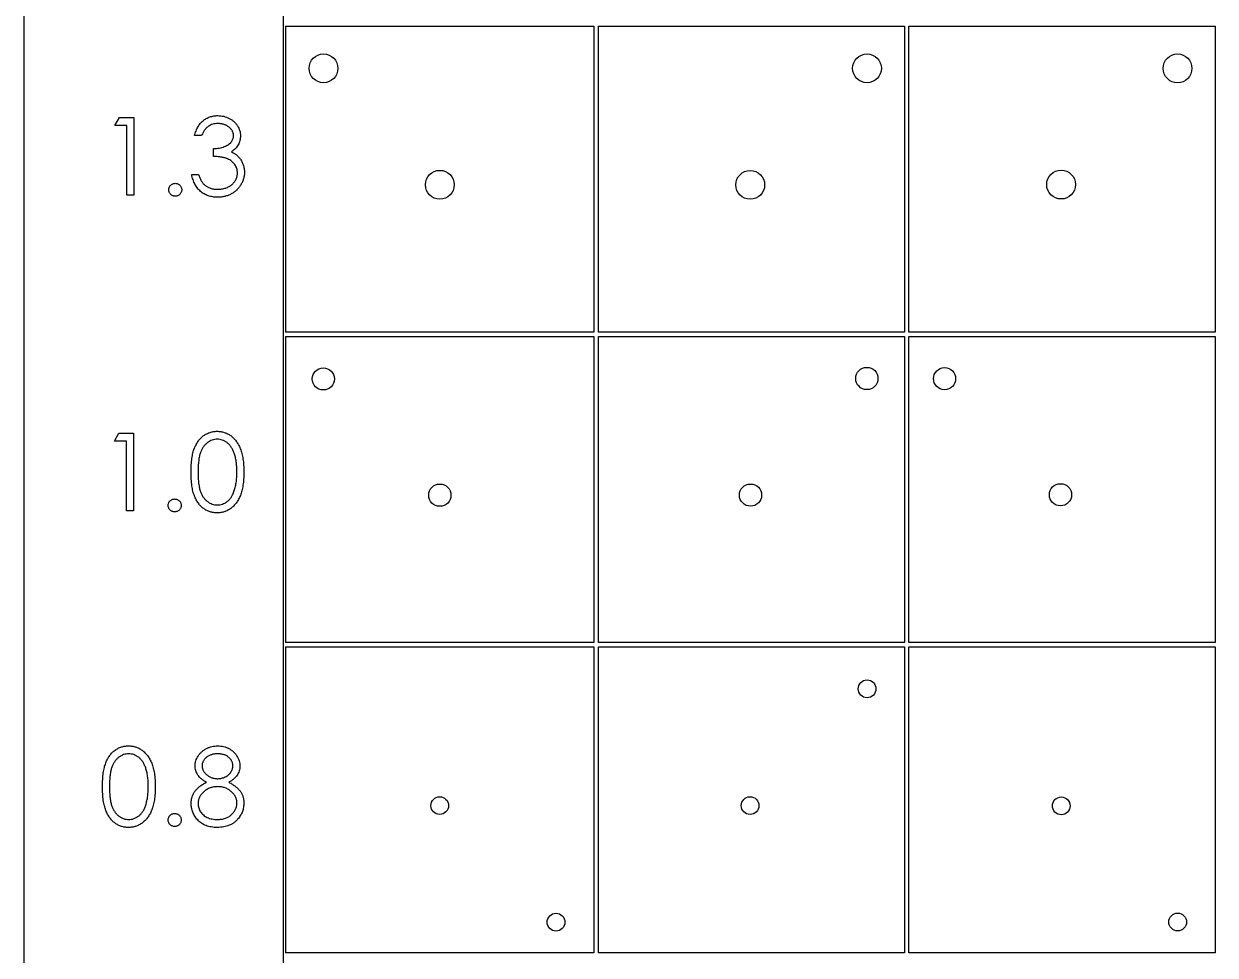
# Model space of a CAD drawing. Header units: millimetres. Extents: x -115 to 115, y -70 to 70.
# Drawn here: x -115 to -61.3, y -5 to 37 of the extents above; entities that cross this region are included whole.
import ezdxf

# ---------------------------------------------------------------- set-up
doc = ezdxf.new("R2010")
doc.units = ezdxf.units.MM

msp = doc.modelspace()

# ---------------------------------------------------------------- linework, layer by layer
at = {"color": 7, "linetype": 'Continuous', "lineweight": 25}
for p, q in [((-115, 70), (-115, -70)), ((-103.307, 65.1), (-103.307, -61.1)), ((-103.207, 36.9), (-89.307, 36.9)), ((-103.207, 36.9), (-103.207, 23.1)), ((-89.307, 36.9), (-89.307, 23.1)), ((-89.107, 23.1), (-89.107, 36.9)), ((-89.107, 36.9), (-75.307, 36.9)), ((-75.307, 36.9), (-75.307, 23.1)), ((-75.107, 36.9), (-61.307, 36.9)), ((-75.107, 23.1), (-75.107, 36.9)), ((-61.307, 36.9), (-61.307, 23.1)), ((-110.891, 32.411), (-110.685, 32.77)), ((-110.685, 32.77), (-110.038, 32.77)), ((-110.038, 32.77), (-110.038, 29.27)), ((-110.352, 32.411), (-110.891, 32.411)), ((-110.352, 29.27), (-110.352, 32.411)), ((-106.987, 31.962), (-107.301, 31.962)), ((-106.448, 31.02), (-106.448, 31.379)), ((-107.435, 30.212), (-107.121, 30.212)), ((-110.038, 29.27), (-110.352, 29.27)), ((-89.307, 23.1), (-103.207, 23.1)), ((-75.307, 23.1), (-89.107, 23.1)), ((-61.307, 23.1), (-75.107, 23.1)), ((-103.207, 22.9), (-103.207, 9.1)), ((-103.207, 22.9), (-89.307, 22.9)), ((-89.307, 22.9), (-89.307, 9.1)), ((-89.107, 9.1), (-89.107, 22.9)), ((-89.107, 22.9), (-75.307, 22.9)), ((-75.307, 22.9), (-75.307, 9.1)), ((-75.107, 22.9), (-61.307, 22.9)), ((-75.107, 9.1), (-75.107, 22.9)), ((-61.307, 22.9), (-61.307, 9.1)), ((-110.916, 18.176), (-110.711, 18.535)), ((-110.711, 18.535), (-110.064, 18.535)), ((-110.064, 18.535), (-110.064, 15.035)), ((-110.378, 18.176), (-110.916, 18.176)), ((-110.378, 15.035), (-110.378, 18.176)), ((-110.064, 15.035), (-110.378, 15.035)), ((-89.307, 9.1), (-103.207, 9.1)), ((-103.207, 8.9), (-103.207, -4.9)), ((-103.207, 8.9), (-89.307, 8.9)), ((-89.307, 8.9), (-89.307, -4.9)), ((-75.307, 9.1), (-89.107, 9.1)), ((-89.107, 8.9), (-75.307, 8.9)), ((-89.107, -4.9), (-89.107, 8.9)), ((-75.307, 8.9), (-75.307, -4.9)), ((-61.307, 9.1), (-75.107, 9.1)), ((-75.107, -4.9), (-75.107, 8.9)), ((-75.107, 8.9), (-61.307, 8.9)), ((-61.307, 8.9), (-61.307, -4.9)), ((-89.307, -4.9), (-103.207, -4.9)), ((-75.307, -4.9), (-89.107, -4.9)), ((-61.307, -4.9), (-75.107, -4.9))]:
    msp.add_line(p, q, dxfattribs=at)
for centre, radius in [((-101.494, 34.994), 0.65), ((-76.998, 34.993), 0.65), ((-63.003, 34.99), 0.65), ((-96.251, 29.741), 0.65), ((-82.262, 29.737), 0.65), ((-68.25, 29.751), 0.65), ((-101.503, 20.988), 0.5), ((-77.005, 21.006), 0.5), ((-73.504, 20.998), 0.5), ((-96.251, 15.744), 0.5), ((-82.248, 15.746), 0.5), ((-68.279, 15.761), 0.5), ((-76.996, 7.011), 0.4), ((-96.257, 1.745), 0.4), ((-82.268, 1.744), 0.4), ((-68.244, 1.734), 0.4), ((-91.014, -3.511), 0.4), ((-62.996, -3.504), 0.4)]:
    msp.add_circle(centre, radius, dxfattribs=at)
for points, knots in [([(-107.301, 31.962), (-107.292, 31.997), (-107.276, 32.066), (-107.241, 32.165), (-107.203, 32.258), (-107.158, 32.344), (-107.108, 32.425), (-107.052, 32.498), (-106.99, 32.567), (-106.922, 32.628), (-106.851, 32.682), (-106.776, 32.729), (-106.698, 32.77), (-106.616, 32.803), (-106.531, 32.828), (-106.443, 32.846), (-106.352, 32.858), (-106.29, 32.859), (-106.259, 32.86)], [0, 0, 0, 0, 0.0726253, 0.1419766, 0.2089849, 0.2739569, 0.3368893, 0.398745, 0.4601159, 0.5208249, 0.5809945, 0.6401519, 0.6986225, 0.7572711, 0.8164267, 0.876254, 0.9371653, 1, 1, 1, 1]), ([(-106.259, 32.86), (-106.213, 32.858), (-106.123, 32.856), (-105.99, 32.831), (-105.862, 32.791), (-105.74, 32.737), (-105.627, 32.67), (-105.526, 32.59), (-105.439, 32.498), (-105.367, 32.398), (-105.309, 32.29), (-105.267, 32.179), (-105.242, 32.065), (-105.238, 31.989), (-105.237, 31.95)], [0, 0, 0, 0, 0.090254, 0.17854, 0.266093, 0.354631, 0.441886, 0.525747, 0.608114, 0.690197, 0.770821, 0.848326, 0.924012, 1, 1, 1, 1]), ([(-106.255, 32.501), (-106.295, 32.499), (-106.372, 32.497), (-106.485, 32.473), (-106.589, 32.435), (-106.669, 32.389), (-106.728, 32.345), (-106.77, 32.306), (-106.811, 32.262), (-106.849, 32.212), (-106.887, 32.158), (-106.922, 32.097), (-106.956, 32.032), (-106.976, 31.986), (-106.987, 31.962)], [0, 0, 0, 0, 0.122712, 0.239685, 0.351816, 0.463766, 0.520818, 0.579448, 0.640604, 0.705298, 0.773634, 0.844669, 0.920057, 1, 1, 1, 1]), ([(-105.551, 31.952), (-105.551, 31.97), (-105.552, 32.006), (-105.562, 32.059), (-105.578, 32.111), (-105.6, 32.161), (-105.628, 32.208), (-105.663, 32.254), (-105.704, 32.297), (-105.751, 32.338), (-105.801, 32.377), (-105.856, 32.41), (-105.915, 32.438), (-105.976, 32.461), (-106.041, 32.479), (-106.11, 32.491), (-106.181, 32.499), (-106.23, 32.5), (-106.255, 32.501)], [0, 0, 0, 0, 0.055275, 0.109966, 0.163247, 0.218076, 0.273301, 0.330909, 0.390995, 0.454176, 0.518862, 0.583311, 0.648517, 0.715031, 0.782502, 0.852323, 0.924928, 1, 1, 1, 1]), ([(-106.448, 31.379), (-106.405, 31.38), (-106.32, 31.381), (-106.196, 31.398), (-106.078, 31.423), (-105.967, 31.459), (-105.867, 31.502), (-105.779, 31.552), (-105.707, 31.608), (-105.649, 31.669), (-105.605, 31.736), (-105.573, 31.805), (-105.555, 31.877), (-105.552, 31.927), (-105.551, 31.952)], [0, 0, 0, 0, 0.110166, 0.215787, 0.318027, 0.417574, 0.51165, 0.596162, 0.672935, 0.74367, 0.810677, 0.874059, 0.936696, 1, 1, 1, 1]), ([(-105.237, 31.95), (-105.238, 31.913), (-105.24, 31.841), (-105.26, 31.735), (-105.292, 31.635), (-105.337, 31.541), (-105.395, 31.454), (-105.466, 31.372), (-105.55, 31.296), (-105.613, 31.253), (-105.645, 31.23)], [0, 0, 0, 0, 0.128068, 0.250608, 0.37063, 0.490072, 0.610375, 0.734313, 0.863217, 1, 1, 1, 1]), ([(-105.645, 31.23), (-105.608, 31.212), (-105.534, 31.177), (-105.434, 31.107), (-105.343, 31.026), (-105.292, 30.963), (-105.266, 30.932)], [0, 0, 0, 0, 0.25388, 0.503009, 0.750291, 1, 1, 1, 1]), ([(-105.371, 30.279), (-105.373, 30.312), (-105.376, 30.377), (-105.399, 30.473), (-105.438, 30.565), (-105.491, 30.652), (-105.557, 30.733), (-105.633, 30.805), (-105.721, 30.865), (-105.802, 30.906), (-105.874, 30.934), (-105.935, 30.952), (-106.004, 30.968), (-106.079, 30.983), (-106.162, 30.995), (-106.251, 31.006), (-106.347, 31.014), (-106.414, 31.018), (-106.448, 31.02)], [0, 0, 0, 0, 0.066909, 0.133485, 0.201035, 0.271234, 0.34288, 0.413836, 0.485977, 0.56023, 0.599884, 0.644055, 0.691892, 0.744688, 0.801492, 0.862858, 0.929328, 1, 1, 1, 1]), ([(-105.266, 30.932), (-105.249, 30.908), (-105.216, 30.863), (-105.175, 30.789), (-105.137, 30.715), (-105.108, 30.638), (-105.086, 30.559), (-105.069, 30.477), (-105.059, 30.394), (-105.058, 30.338), (-105.057, 30.31)], [0, 0, 0, 0, 0.128136, 0.254173, 0.378112, 0.501712, 0.623986, 0.747096, 0.872875, 1, 1, 1, 1]), ([(-106.268, 29.18), (-106.306, 29.181), (-106.379, 29.183), (-106.487, 29.194), (-106.591, 29.216), (-106.689, 29.244), (-106.783, 29.281), (-106.872, 29.326), (-106.956, 29.379), (-107.036, 29.441), (-107.11, 29.511), (-107.176, 29.589), (-107.237, 29.674), (-107.29, 29.767), (-107.338, 29.867), (-107.377, 29.975), (-107.411, 30.09), (-107.427, 30.171), (-107.435, 30.212)], [0, 0, 0, 0, 0.065541, 0.128963, 0.190377, 0.250092, 0.308548, 0.366398, 0.424542, 0.48317, 0.542243, 0.601739, 0.662506, 0.724856, 0.789128, 0.856346, 0.926295, 1, 1, 1, 1]), ([(-107.121, 30.212), (-107.113, 30.185), (-107.097, 30.133), (-107.07, 30.057), (-107.039, 29.988), (-107.006, 29.925), (-106.971, 29.867), (-106.932, 29.815), (-106.892, 29.768), (-106.862, 29.741), (-106.847, 29.728)], [0, 0, 0, 0, 0.14977, 0.291316, 0.425966, 0.55216, 0.671527, 0.786122, 0.895325, 1, 1, 1, 1]), ([(-105.057, 30.31), (-105.059, 30.261), (-105.063, 30.163), (-105.095, 30.018), (-105.144, 29.877), (-105.215, 29.742), (-105.301, 29.616), (-105.403, 29.503), (-105.52, 29.405), (-105.651, 29.324), (-105.793, 29.259), (-105.944, 29.214), (-106.103, 29.185), (-106.213, 29.182), (-106.268, 29.18)], [0, 0, 0, 0, 0.079648, 0.158922, 0.239619, 0.322609, 0.406035, 0.487602, 0.569685, 0.653036, 0.737436, 0.822478, 0.909748, 1, 1, 1, 1]), ([(-106.262, 29.539), (-106.23, 29.54), (-106.166, 29.541), (-106.072, 29.552), (-105.983, 29.568), (-105.9, 29.593), (-105.821, 29.624), (-105.748, 29.662), (-105.679, 29.708), (-105.616, 29.759), (-105.559, 29.816), (-105.508, 29.875), (-105.466, 29.936), (-105.431, 30), (-105.404, 30.067), (-105.386, 30.136), (-105.373, 30.207), (-105.372, 30.255), (-105.371, 30.279)], [0, 0, 0, 0, 0.076072, 0.148752, 0.218403, 0.28576, 0.350598, 0.414964, 0.478069, 0.541761, 0.60435, 0.664075, 0.721464, 0.777587, 0.832644, 0.887844, 0.94346, 1, 1, 1, 1]), ([(-108.468, 29.517), (-108.466, 29.536), (-108.464, 29.575), (-108.448, 29.63), (-108.42, 29.68), (-108.383, 29.725), (-108.339, 29.762), (-108.288, 29.789), (-108.233, 29.805), (-108.195, 29.807), (-108.176, 29.808)], [0, 0, 0, 0, 0.129097, 0.252046, 0.373905, 0.5010378, 0.6281707, 0.7513765, 0.872426, 1, 1, 1, 1]), ([(-108.176, 29.808), (-108.156, 29.807), (-108.118, 29.805), (-108.063, 29.789), (-108.013, 29.762), (-107.968, 29.725), (-107.932, 29.68), (-107.903, 29.631), (-107.888, 29.575), (-107.885, 29.536), (-107.884, 29.517)], [0, 0, 0, 0, 0.127519, 0.249986, 0.371792, 0.49887, 0.625948, 0.748492, 0.870959, 1, 1, 1, 1]), ([(-106.847, 29.728), (-106.828, 29.713), (-106.788, 29.683), (-106.725, 29.645), (-106.658, 29.611), (-106.586, 29.586), (-106.511, 29.564), (-106.431, 29.55), (-106.348, 29.54), (-106.291, 29.54), (-106.262, 29.539)], [0, 0, 0, 0, 0.118271, 0.236178, 0.355663, 0.475904, 0.600127, 0.728608, 0.861313, 1, 1, 1, 1]), ([(-108.176, 29.225), (-108.195, 29.226), (-108.233, 29.228), (-108.288, 29.245), (-108.339, 29.272), (-108.383, 29.309), (-108.42, 29.354), (-108.448, 29.405), (-108.464, 29.459), (-108.466, 29.497), (-108.468, 29.517)], [0, 0, 0, 0, 0.127757, 0.249414, 0.372796, 0.500111, 0.62861, 0.750643, 0.873768, 1, 1, 1, 1]), ([(-107.884, 29.517), (-107.885, 29.497), (-107.888, 29.459), (-107.903, 29.404), (-107.932, 29.355), (-107.968, 29.309), (-108.013, 29.272), (-108.063, 29.245), (-108.118, 29.228), (-108.156, 29.226), (-108.176, 29.225)], [0, 0, 0, 0, 0.126178, 0.248821, 0.37154, 0.499984, 0.627244, 0.749226, 0.872298, 1, 1, 1, 1]), ([(-107.461, 16.783), (-107.461, 16.839), (-107.46, 16.948), (-107.453, 17.107), (-107.441, 17.256), (-107.425, 17.395), (-107.406, 17.525), (-107.379, 17.644), (-107.35, 17.754), (-107.315, 17.854), (-107.276, 17.947), (-107.234, 18.033), (-107.186, 18.113), (-107.136, 18.188), (-107.082, 18.257), (-107.024, 18.321), (-106.962, 18.378), (-106.896, 18.43), (-106.827, 18.475), (-106.757, 18.515), (-106.684, 18.549), (-106.609, 18.576), (-106.532, 18.598), (-106.454, 18.614), (-106.373, 18.623), (-106.319, 18.624), (-106.291, 18.625)], [0, 0, 0, 0, 0.068595, 0.133246, 0.194313, 0.251279, 0.304513, 0.354235, 0.400481, 0.443411, 0.484015, 0.523252, 0.561042, 0.5979, 0.633518, 0.668314, 0.702496, 0.736685, 0.770293, 0.803437, 0.835913, 0.86846, 0.900847, 0.933467, 0.966258, 1, 1, 1, 1]), ([(-106.28, 18.266), (-106.319, 18.264), (-106.397, 18.259), (-106.511, 18.231), (-106.621, 18.181), (-106.708, 18.126), (-106.775, 18.073), (-106.822, 18.028), (-106.866, 17.978), (-106.907, 17.924), (-106.945, 17.866), (-106.98, 17.803), (-107.011, 17.735), (-107.04, 17.662), (-107.066, 17.583), (-107.087, 17.495), (-107.107, 17.398), (-107.12, 17.293), (-107.133, 17.178), (-107.141, 17.055), (-107.147, 16.923), (-107.147, 16.832), (-107.147, 16.785)], [0, 0, 0, 0, 0.0603866, 0.1208832, 0.1827546, 0.247811, 0.2812991, 0.3150876, 0.3497024, 0.3848566, 0.4209662, 0.4585112, 0.4971747, 0.537602, 0.580503, 0.6274675, 0.6783882, 0.7339832, 0.7937467, 0.8577137, 0.9266979, 1, 1, 1, 1]), ([(-106.291, 18.625), (-106.263, 18.624), (-106.208, 18.623), (-106.126, 18.614), (-106.046, 18.598), (-105.968, 18.576), (-105.892, 18.549), (-105.818, 18.515), (-105.746, 18.475), (-105.677, 18.429), (-105.609, 18.377), (-105.546, 18.318), (-105.486, 18.253), (-105.43, 18.183), (-105.378, 18.105), (-105.328, 18.023), (-105.284, 17.933), (-105.241, 17.838), (-105.204, 17.734), (-105.171, 17.624), (-105.144, 17.504), (-105.121, 17.376), (-105.104, 17.24), (-105.092, 17.095), (-105.085, 16.942), (-105.084, 16.837), (-105.083, 16.783)], [0, 0, 0, 0, 0.033788, 0.067194, 0.099862, 0.132567, 0.165151, 0.197913, 0.231319, 0.265083, 0.299255, 0.334399, 0.369943, 0.406284, 0.444064, 0.482998, 0.523354, 0.565537, 0.609613, 0.656391, 0.705885, 0.758325, 0.813832, 0.872795, 0.934722, 1, 1, 1, 1]), ([(-105.397, 16.785), (-105.398, 16.827), (-105.399, 16.909), (-105.403, 17.03), (-105.413, 17.144), (-105.425, 17.253), (-105.443, 17.356), (-105.461, 17.453), (-105.487, 17.544), (-105.513, 17.63), (-105.544, 17.71), (-105.578, 17.784), (-105.614, 17.853), (-105.654, 17.916), (-105.696, 17.974), (-105.742, 18.026), (-105.789, 18.073), (-105.856, 18.126), (-105.944, 18.18), (-106.052, 18.231), (-106.166, 18.259), (-106.242, 18.264), (-106.28, 18.266)], [0, 0, 0, 0, 0.065681, 0.128486, 0.188175, 0.245106, 0.299448, 0.350823, 0.399942, 0.446672, 0.491255, 0.533376, 0.573853, 0.612526, 0.649597, 0.685532, 0.720106, 0.753838, 0.818925, 0.880493, 0.940311, 1, 1, 1, 1]), ([(-106.291, 14.945), (-106.319, 14.946), (-106.373, 14.946), (-106.454, 14.956), (-106.532, 14.971), (-106.608, 14.993), (-106.683, 15.019), (-106.755, 15.053), (-106.825, 15.092), (-106.894, 15.137), (-106.959, 15.188), (-107.021, 15.245), (-107.078, 15.309), (-107.132, 15.378), (-107.183, 15.453), (-107.23, 15.534), (-107.273, 15.621), (-107.313, 15.714), (-107.348, 15.815), (-107.379, 15.925), (-107.404, 16.046), (-107.425, 16.175), (-107.441, 16.313), (-107.453, 16.462), (-107.46, 16.619), (-107.461, 16.728), (-107.461, 16.783)], [0, 0, 0, 0, 0.033787, 0.066622, 0.099285, 0.131361, 0.163585, 0.196104, 0.228902, 0.262158, 0.295991, 0.330218, 0.36506, 0.400951, 0.43762, 0.475708, 0.515381, 0.556414, 0.599765, 0.646424, 0.696431, 0.749782, 0.806573, 0.867436, 0.931887, 1, 1, 1, 1]), ([(-107.147, 16.785), (-107.147, 16.738), (-107.147, 16.647), (-107.141, 16.515), (-107.132, 16.392), (-107.122, 16.278), (-107.106, 16.173), (-107.088, 16.076), (-107.067, 15.988), (-107.041, 15.909), (-107.012, 15.836), (-106.98, 15.769), (-106.946, 15.705), (-106.908, 15.647), (-106.867, 15.593), (-106.823, 15.543), (-106.775, 15.498), (-106.708, 15.444), (-106.62, 15.389), (-106.51, 15.34), (-106.396, 15.31), (-106.319, 15.306), (-106.28, 15.304)], [0, 0, 0, 0, 0.0729511, 0.1415837, 0.2059265, 0.2653014, 0.3205972, 0.3718165, 0.4187898, 0.4616987, 0.5021336, 0.5408043, 0.5781805, 0.6142969, 0.6496782, 0.6842995, 0.718359, 0.7520809, 0.8176524, 0.8797221, 0.9399656, 1, 1, 1, 1]), ([(-105.083, 16.783), (-105.084, 16.73), (-105.085, 16.626), (-105.091, 16.473), (-105.104, 16.329), (-105.121, 16.193), (-105.143, 16.066), (-105.171, 15.947), (-105.201, 15.836), (-105.239, 15.734), (-105.281, 15.639), (-105.326, 15.551), (-105.374, 15.467), (-105.426, 15.39), (-105.483, 15.319), (-105.543, 15.255), (-105.607, 15.195), (-105.674, 15.143), (-105.745, 15.097), (-105.817, 15.055), (-105.891, 15.022), (-105.967, 14.994), (-106.046, 14.972), (-106.126, 14.957), (-106.208, 14.946), (-106.263, 14.945), (-106.291, 14.945)], [0, 0, 0, 0, 0.065063, 0.126773, 0.185516, 0.240765, 0.29298, 0.34225, 0.388919, 0.432776, 0.474628, 0.514775, 0.553606, 0.591426, 0.628028, 0.663804, 0.698984, 0.733591, 0.767628, 0.801208, 0.834264, 0.866981, 0.89972, 0.932702, 0.966176, 1, 1, 1, 1]), ([(-105.53, 15.905), (-105.519, 15.936), (-105.498, 16), (-105.47, 16.098), (-105.448, 16.201), (-105.429, 16.309), (-105.415, 16.421), (-105.405, 16.538), (-105.398, 16.66), (-105.397, 16.743), (-105.397, 16.785)], [0, 0, 0, 0, 0.1105883, 0.2245418, 0.3425035, 0.4643241, 0.590756, 0.7222275, 0.8588428, 1, 1, 1, 1]), ([(-108.493, 15.282), (-108.492, 15.301), (-108.49, 15.34), (-108.473, 15.395), (-108.446, 15.445), (-108.409, 15.49), (-108.364, 15.527), (-108.314, 15.554), (-108.259, 15.57), (-108.221, 15.572), (-108.202, 15.573)], [0, 0, 0, 0, 0.129097, 0.252046, 0.373905, 0.501038, 0.628171, 0.751376, 0.872426, 1, 1, 1, 1]), ([(-108.202, 15.573), (-108.182, 15.572), (-108.144, 15.57), (-108.089, 15.554), (-108.039, 15.527), (-107.994, 15.49), (-107.957, 15.445), (-107.929, 15.395), (-107.913, 15.34), (-107.911, 15.301), (-107.91, 15.282)], [0, 0, 0, 0, 0.127519, 0.249986, 0.371792, 0.49887, 0.625948, 0.748492, 0.870959, 1, 1, 1, 1]), ([(-106.28, 15.304), (-106.242, 15.306), (-106.164, 15.309), (-106.051, 15.34), (-105.941, 15.386), (-105.855, 15.441), (-105.79, 15.493), (-105.743, 15.538), (-105.7, 15.588), (-105.659, 15.642), (-105.621, 15.701), (-105.587, 15.764), (-105.556, 15.833), (-105.539, 15.88), (-105.53, 15.905)], [0, 0, 0, 0, 0.112813, 0.225394, 0.339595, 0.459675, 0.521735, 0.583926, 0.648174, 0.713881, 0.781004, 0.851451, 0.924051, 1, 1, 1, 1]), ([(-108.202, 14.99), (-108.221, 14.991), (-108.259, 14.993), (-108.314, 15.01), (-108.364, 15.037), (-108.409, 15.074), (-108.446, 15.119), (-108.473, 15.169), (-108.49, 15.224), (-108.492, 15.262), (-108.493, 15.282)], [0, 0, 0, 0, 0.127757, 0.249414, 0.372796, 0.500111, 0.62861, 0.750643, 0.873768, 1, 1, 1, 1]), ([(-107.91, 15.282), (-107.911, 15.262), (-107.913, 15.224), (-107.929, 15.169), (-107.958, 15.119), (-107.994, 15.074), (-108.039, 15.037), (-108.089, 15.01), (-108.144, 14.993), (-108.182, 14.991), (-108.202, 14.99)], [0, 0, 0, 0, 0.1261777, 0.2488206, 0.37154, 0.4999837, 0.6272442, 0.7492255, 0.872298, 1, 1, 1, 1]), ([(-111.455, 2.598), (-111.454, 2.655), (-111.454, 2.763), (-111.447, 2.922), (-111.435, 3.071), (-111.419, 3.21), (-111.399, 3.34), (-111.373, 3.459), (-111.343, 3.569), (-111.308, 3.669), (-111.269, 3.762), (-111.227, 3.848), (-111.179, 3.928), (-111.129, 4.003), (-111.075, 4.072), (-111.018, 4.136), (-110.955, 4.193), (-110.89, 4.245), (-110.821, 4.29), (-110.75, 4.33), (-110.678, 4.364), (-110.602, 4.391), (-110.526, 4.413), (-110.447, 4.429), (-110.367, 4.438), (-110.312, 4.439), (-110.284, 4.44)], [0, 0, 0, 0, 0.0685946, 0.133246, 0.1943126, 0.2512792, 0.3045134, 0.3542349, 0.4004806, 0.4434108, 0.4840149, 0.5232523, 0.5610424, 0.5979002, 0.6335185, 0.6683144, 0.7024957, 0.7366854, 0.7702932, 0.8034373, 0.835913, 0.8684602, 0.9008465, 0.9334665, 0.9662576, 1, 1, 1, 1]), ([(-110.284, 4.44), (-110.257, 4.439), (-110.201, 4.438), (-110.119, 4.429), (-110.039, 4.413), (-109.962, 4.391), (-109.886, 4.364), (-109.812, 4.33), (-109.74, 4.29), (-109.67, 4.244), (-109.603, 4.192), (-109.54, 4.133), (-109.48, 4.068), (-109.423, 3.998), (-109.371, 3.92), (-109.322, 3.838), (-109.277, 3.748), (-109.234, 3.653), (-109.198, 3.549), (-109.164, 3.439), (-109.137, 3.319), (-109.115, 3.191), (-109.098, 3.055), (-109.085, 2.91), (-109.078, 2.757), (-109.077, 2.652), (-109.076, 2.598)], [0, 0, 0, 0, 0.033788, 0.067194, 0.099862, 0.132567, 0.165151, 0.197913, 0.231319, 0.265083, 0.299255, 0.334399, 0.369943, 0.406284, 0.444064, 0.482998, 0.523354, 0.565537, 0.609613, 0.656391, 0.705885, 0.758325, 0.813832, 0.872795, 0.934722, 1, 1, 1, 1]), ([(-107.282, 3.541), (-107.28, 3.579), (-107.277, 3.654), (-107.25, 3.765), (-107.207, 3.875), (-107.148, 3.982), (-107.074, 4.083), (-106.986, 4.173), (-106.886, 4.253), (-106.773, 4.319), (-106.652, 4.374), (-106.524, 4.411), (-106.392, 4.435), (-106.302, 4.438), (-106.256, 4.44)], [0, 0, 0, 0, 0.074058, 0.14887, 0.226668, 0.307735, 0.391157, 0.473929, 0.557928, 0.644989, 0.733364, 0.821092, 0.909287, 1, 1, 1, 1]), ([(-106.256, 4.44), (-106.211, 4.438), (-106.124, 4.435), (-105.995, 4.411), (-105.871, 4.372), (-105.754, 4.318), (-105.644, 4.251), (-105.548, 4.171), (-105.462, 4.081), (-105.392, 3.98), (-105.334, 3.873), (-105.293, 3.762), (-105.267, 3.648), (-105.264, 3.57), (-105.262, 3.532)], [0, 0, 0, 0, 0.08941, 0.176306, 0.262626, 0.349446, 0.435498, 0.518928, 0.601355, 0.684256, 0.765807, 0.844877, 0.92228, 1, 1, 1, 1]), ([(-110.274, 4.081), (-110.313, 4.079), (-110.39, 4.074), (-110.505, 4.046), (-110.614, 3.996), (-110.702, 3.941), (-110.768, 3.888), (-110.815, 3.843), (-110.86, 3.793), (-110.9, 3.739), (-110.938, 3.681), (-110.973, 3.618), (-111.005, 3.55), (-111.034, 3.477), (-111.06, 3.398), (-111.081, 3.31), (-111.1, 3.213), (-111.114, 3.108), (-111.126, 2.993), (-111.134, 2.87), (-111.14, 2.738), (-111.14, 2.647), (-111.141, 2.6)], [0, 0, 0, 0, 0.060387, 0.120883, 0.182755, 0.247811, 0.281299, 0.315088, 0.349702, 0.384857, 0.420966, 0.458511, 0.497175, 0.537602, 0.580503, 0.627468, 0.678388, 0.733983, 0.793747, 0.857714, 0.926698, 1, 1, 1, 1]), ([(-109.391, 2.6), (-109.391, 2.642), (-109.392, 2.724), (-109.396, 2.845), (-109.407, 2.959), (-109.419, 3.068), (-109.436, 3.171), (-109.455, 3.268), (-109.48, 3.359), (-109.507, 3.445), (-109.538, 3.525), (-109.572, 3.599), (-109.608, 3.668), (-109.647, 3.731), (-109.689, 3.789), (-109.735, 3.841), (-109.783, 3.888), (-109.85, 3.941), (-109.937, 3.996), (-110.046, 4.046), (-110.159, 4.074), (-110.236, 4.079), (-110.274, 4.081)], [0, 0, 0, 0, 0.065681, 0.128486, 0.188175, 0.245106, 0.299448, 0.350823, 0.399942, 0.446672, 0.491255, 0.533376, 0.573853, 0.612526, 0.649597, 0.685532, 0.720106, 0.753838, 0.818925, 0.880493, 0.940311, 1, 1, 1, 1]), ([(-106.273, 4.081), (-106.298, 4.08), (-106.346, 4.079), (-106.416, 4.072), (-106.483, 4.059), (-106.548, 4.042), (-106.608, 4.019), (-106.666, 3.991), (-106.72, 3.958), (-106.771, 3.92), (-106.816, 3.879), (-106.857, 3.837), (-106.891, 3.791), (-106.919, 3.744), (-106.94, 3.695), (-106.956, 3.644), (-106.966, 3.591), (-106.967, 3.555), (-106.967, 3.537)], [0, 0, 0, 0, 0.075243, 0.147209, 0.216447, 0.284025, 0.350655, 0.415031, 0.47963, 0.544652, 0.608044, 0.667828, 0.725114, 0.780992, 0.835527, 0.889438, 0.944072, 1, 1, 1, 1]), ([(-105.576, 3.544), (-105.577, 3.56), (-105.578, 3.593), (-105.587, 3.642), (-105.601, 3.69), (-105.621, 3.736), (-105.646, 3.782), (-105.677, 3.827), (-105.713, 3.87), (-105.755, 3.913), (-105.802, 3.952), (-105.854, 3.987), (-105.912, 4.016), (-105.975, 4.04), (-106.042, 4.058), (-106.115, 4.071), (-106.192, 4.079), (-106.246, 4.08), (-106.273, 4.081)], [0, 0, 0, 0, 0.050902, 0.101034, 0.151084, 0.203062, 0.256248, 0.310847, 0.368769, 0.430015, 0.49252, 0.556049, 0.621996, 0.690192, 0.761385, 0.836356, 0.915487, 1, 1, 1, 1]), ([(-106.77, 2.8), (-106.811, 2.822), (-106.89, 2.865), (-106.994, 2.943), (-107.083, 3.029), (-107.155, 3.122), (-107.212, 3.221), (-107.251, 3.325), (-107.278, 3.432), (-107.28, 3.505), (-107.282, 3.541)], [0, 0, 0, 0, 0.1458601, 0.2824259, 0.4108504, 0.5350294, 0.6547011, 0.7701334, 0.8845558, 1, 1, 1, 1]), ([(-106.967, 3.537), (-106.967, 3.518), (-106.965, 3.482), (-106.955, 3.429), (-106.939, 3.376), (-106.915, 3.326), (-106.885, 3.276), (-106.849, 3.228), (-106.805, 3.181), (-106.756, 3.137), (-106.703, 3.095), (-106.646, 3.058), (-106.587, 3.028), (-106.526, 3.003), (-106.463, 2.983), (-106.397, 2.969), (-106.33, 2.96), (-106.284, 2.959), (-106.261, 2.959)], [0, 0, 0, 0, 0.054564, 0.107826, 0.161924, 0.21751, 0.274498, 0.334815, 0.397555, 0.464755, 0.532901, 0.600097, 0.665354, 0.731084, 0.796883, 0.863292, 0.930831, 1, 1, 1, 1]), ([(-106.261, 2.959), (-106.231, 2.96), (-106.172, 2.961), (-106.084, 2.978), (-106, 3.003), (-105.918, 3.038), (-105.842, 3.081), (-105.774, 3.134), (-105.715, 3.193), (-105.666, 3.259), (-105.627, 3.33), (-105.597, 3.4), (-105.58, 3.472), (-105.578, 3.52), (-105.576, 3.544)], [0, 0, 0, 0, 0.08969, 0.178494, 0.266838, 0.356558, 0.445334, 0.530806, 0.614076, 0.697707, 0.779142, 0.855354, 0.928557, 1, 1, 1, 1]), ([(-105.262, 3.532), (-105.264, 3.494), (-105.267, 3.419), (-105.29, 3.31), (-105.33, 3.208), (-105.385, 3.112), (-105.456, 3.024), (-105.542, 2.942), (-105.644, 2.865), (-105.72, 2.822), (-105.759, 2.8)], [0, 0, 0, 0, 0.121904, 0.239413, 0.35541, 0.472091, 0.592859, 0.718703, 0.854892, 1, 1, 1, 1]), ([(-107.461, 1.84), (-107.46, 1.865), (-107.459, 1.914), (-107.451, 1.985), (-107.439, 2.055), (-107.421, 2.123), (-107.398, 2.189), (-107.37, 2.253), (-107.337, 2.316), (-107.299, 2.377), (-107.255, 2.435), (-107.204, 2.493), (-107.147, 2.548), (-107.084, 2.602), (-107.015, 2.655), (-106.939, 2.705), (-106.858, 2.755), (-106.8, 2.784), (-106.77, 2.8)], [0, 0, 0, 0, 0.058854, 0.116315, 0.172675, 0.22878, 0.28458, 0.340257, 0.39663, 0.453507, 0.512318, 0.572648, 0.636022, 0.702363, 0.771483, 0.844184, 0.92007, 1, 1, 1, 1]), ([(-105.759, 2.8), (-105.731, 2.785), (-105.675, 2.756), (-105.595, 2.709), (-105.523, 2.659), (-105.455, 2.61), (-105.393, 2.558), (-105.338, 2.504), (-105.288, 2.449), (-105.244, 2.392), (-105.206, 2.333), (-105.173, 2.273), (-105.145, 2.211), (-105.123, 2.146), (-105.104, 2.08), (-105.092, 2.011), (-105.085, 1.941), (-105.083, 1.893), (-105.083, 1.869)], [0, 0, 0, 0, 0.079525, 0.1551, 0.22722, 0.295911, 0.362056, 0.42552, 0.485813, 0.544495, 0.60146, 0.657841, 0.713974, 0.769468, 0.82613, 0.882885, 0.940701, 1, 1, 1, 1]), ([(-110.284, 0.76), (-110.312, 0.761), (-110.367, 0.761), (-110.447, 0.771), (-110.525, 0.786), (-110.602, 0.808), (-110.676, 0.834), (-110.749, 0.868), (-110.819, 0.907), (-110.887, 0.952), (-110.952, 1.003), (-111.014, 1.06), (-111.072, 1.124), (-111.125, 1.193), (-111.176, 1.268), (-111.223, 1.349), (-111.267, 1.436), (-111.306, 1.529), (-111.342, 1.63), (-111.373, 1.74), (-111.397, 1.861), (-111.418, 1.99), (-111.435, 2.128), (-111.447, 2.277), (-111.454, 2.435), (-111.454, 2.543), (-111.455, 2.598)], [0, 0, 0, 0, 0.033787, 0.066622, 0.099285, 0.131361, 0.163585, 0.196104, 0.228902, 0.262158, 0.295991, 0.330218, 0.36506, 0.400951, 0.43762, 0.475708, 0.515381, 0.556414, 0.599765, 0.646424, 0.696431, 0.749782, 0.806573, 0.867436, 0.931887, 1, 1, 1, 1]), ([(-111.141, 2.6), (-111.14, 2.553), (-111.14, 2.462), (-111.134, 2.33), (-111.126, 2.208), (-111.115, 2.093), (-111.099, 1.988), (-111.082, 1.891), (-111.06, 1.803), (-111.035, 1.724), (-111.006, 1.651), (-110.974, 1.584), (-110.94, 1.52), (-110.902, 1.462), (-110.86, 1.408), (-110.816, 1.358), (-110.768, 1.313), (-110.702, 1.259), (-110.614, 1.204), (-110.503, 1.155), (-110.39, 1.125), (-110.312, 1.121), (-110.274, 1.119)], [0, 0, 0, 0, 0.072951, 0.141584, 0.205926, 0.265301, 0.320597, 0.371817, 0.41879, 0.461699, 0.502134, 0.540804, 0.578181, 0.614297, 0.649678, 0.684299, 0.718359, 0.752081, 0.817652, 0.879722, 0.939966, 1, 1, 1, 1]), ([(-109.076, 2.598), (-109.077, 2.545), (-109.078, 2.441), (-109.085, 2.288), (-109.098, 2.144), (-109.114, 2.008), (-109.137, 1.881), (-109.164, 1.762), (-109.195, 1.652), (-109.233, 1.549), (-109.274, 1.454), (-109.319, 1.366), (-109.367, 1.282), (-109.42, 1.205), (-109.476, 1.134), (-109.537, 1.07), (-109.6, 1.01), (-109.668, 0.958), (-109.738, 0.912), (-109.81, 0.87), (-109.885, 0.837), (-109.961, 0.809), (-110.039, 0.787), (-110.119, 0.772), (-110.201, 0.761), (-110.257, 0.76), (-110.284, 0.76)], [0, 0, 0, 0, 0.065063, 0.126773, 0.185516, 0.240765, 0.29298, 0.34225, 0.388919, 0.432776, 0.474628, 0.514775, 0.553606, 0.591426, 0.628028, 0.663804, 0.698984, 0.733591, 0.767628, 0.801208, 0.834264, 0.866981, 0.89972, 0.932702, 0.966176, 1, 1, 1, 1]), ([(-109.523, 1.72), (-109.512, 1.751), (-109.491, 1.815), (-109.463, 1.913), (-109.442, 2.016), (-109.422, 2.124), (-109.409, 2.236), (-109.398, 2.353), (-109.392, 2.475), (-109.391, 2.558), (-109.391, 2.6)], [0, 0, 0, 0, 0.110588, 0.224542, 0.342503, 0.464324, 0.590756, 0.722227, 0.858843, 1, 1, 1, 1]), ([(-106.253, 2.6), (-106.284, 2.599), (-106.345, 2.598), (-106.435, 2.586), (-106.521, 2.569), (-106.602, 2.544), (-106.681, 2.511), (-106.755, 2.471), (-106.825, 2.423), (-106.891, 2.37), (-106.951, 2.311), (-107.003, 2.25), (-107.048, 2.186), (-107.083, 2.119), (-107.113, 2.051), (-107.132, 1.979), (-107.144, 1.905), (-107.146, 1.855), (-107.147, 1.83)], [0, 0, 0, 0, 0.071269, 0.139812, 0.206497, 0.271535, 0.336082, 0.400528, 0.464984, 0.53005, 0.594423, 0.655583, 0.714849, 0.772115, 0.828999, 0.885122, 0.942079, 1, 1, 1, 1]), ([(-105.397, 1.863), (-105.398, 1.887), (-105.4, 1.934), (-105.411, 2.004), (-105.431, 2.071), (-105.458, 2.137), (-105.495, 2.2), (-105.537, 2.262), (-105.589, 2.32), (-105.648, 2.377), (-105.711, 2.429), (-105.779, 2.475), (-105.85, 2.513), (-105.925, 2.545), (-106.002, 2.57), (-106.083, 2.587), (-106.167, 2.598), (-106.224, 2.599), (-106.253, 2.6)], [0, 0, 0, 0, 0.057339, 0.113063, 0.169181, 0.225775, 0.283826, 0.343454, 0.405907, 0.471392, 0.538003, 0.603064, 0.667602, 0.732225, 0.797005, 0.863048, 0.930357, 1, 1, 1, 1]), ([(-110.274, 1.119), (-110.235, 1.121), (-110.158, 1.124), (-110.045, 1.155), (-109.935, 1.201), (-109.849, 1.256), (-109.783, 1.308), (-109.736, 1.353), (-109.693, 1.403), (-109.652, 1.457), (-109.615, 1.516), (-109.581, 1.579), (-109.55, 1.648), (-109.532, 1.695), (-109.523, 1.72)], [0, 0, 0, 0, 0.112813, 0.225394, 0.339595, 0.459675, 0.521735, 0.583926, 0.648174, 0.713881, 0.781004, 0.851451, 0.924051, 1, 1, 1, 1]), ([(-106.277, 0.76), (-106.324, 0.761), (-106.415, 0.763), (-106.549, 0.779), (-106.673, 0.805), (-106.788, 0.842), (-106.895, 0.889), (-106.993, 0.948), (-107.082, 1.016), (-107.161, 1.096), (-107.231, 1.181), (-107.293, 1.269), (-107.344, 1.359), (-107.387, 1.451), (-107.421, 1.545), (-107.444, 1.642), (-107.458, 1.74), (-107.46, 1.807), (-107.461, 1.84)], [0, 0, 0, 0, 0.078556, 0.152863, 0.22356, 0.290375, 0.355403, 0.418291, 0.480389, 0.543073, 0.604924, 0.664398, 0.721943, 0.778375, 0.83383, 0.888861, 0.944089, 1, 1, 1, 1]), ([(-107.147, 1.83), (-107.146, 1.799), (-107.143, 1.736), (-107.121, 1.644), (-107.087, 1.555), (-107.039, 1.469), (-106.979, 1.389), (-106.906, 1.32), (-106.824, 1.258), (-106.73, 1.208), (-106.627, 1.168), (-106.516, 1.14), (-106.397, 1.122), (-106.315, 1.12), (-106.273, 1.119)], [0, 0, 0, 0, 0.0748982, 0.1485963, 0.2244712, 0.3023227, 0.3819186, 0.4611487, 0.5424171, 0.6267161, 0.7145968, 0.8049029, 0.9001273, 1, 1, 1, 1]), ([(-106.273, 1.119), (-106.241, 1.12), (-106.177, 1.121), (-106.084, 1.132), (-105.996, 1.149), (-105.913, 1.174), (-105.835, 1.204), (-105.763, 1.243), (-105.695, 1.288), (-105.634, 1.341), (-105.579, 1.397), (-105.531, 1.457), (-105.489, 1.519), (-105.456, 1.583), (-105.429, 1.65), (-105.41, 1.718), (-105.399, 1.79), (-105.398, 1.838), (-105.397, 1.863)], [0, 0, 0, 0, 0.076559, 0.149161, 0.218827, 0.285567, 0.350313, 0.414125, 0.477179, 0.540368, 0.602202, 0.662034, 0.719934, 0.775907, 0.831115, 0.886667, 0.942552, 1, 1, 1, 1]), ([(-105.083, 1.869), (-105.084, 1.836), (-105.085, 1.769), (-105.098, 1.67), (-105.118, 1.575), (-105.147, 1.482), (-105.185, 1.393), (-105.232, 1.307), (-105.284, 1.222), (-105.326, 1.17), (-105.348, 1.144)], [0, 0, 0, 0, 0.128158, 0.253673, 0.377325, 0.499385, 0.622918, 0.745839, 0.871395, 1, 1, 1, 1]), ([(-108.493, 1.097), (-108.492, 1.116), (-108.49, 1.155), (-108.473, 1.21), (-108.446, 1.26), (-108.409, 1.305), (-108.364, 1.342), (-108.314, 1.369), (-108.259, 1.385), (-108.221, 1.387), (-108.201, 1.388)], [0, 0, 0, 0, 0.129097, 0.252046, 0.373905, 0.5010378, 0.6281707, 0.7513765, 0.872426, 1, 1, 1, 1]), ([(-108.201, 0.805), (-108.221, 0.806), (-108.259, 0.808), (-108.314, 0.825), (-108.364, 0.852), (-108.409, 0.889), (-108.446, 0.934), (-108.473, 0.984), (-108.49, 1.039), (-108.492, 1.077), (-108.493, 1.097)], [0, 0, 0, 0, 0.127757, 0.249414, 0.372796, 0.500111, 0.62861, 0.750643, 0.873768, 1, 1, 1, 1]), ([(-108.201, 1.388), (-108.182, 1.387), (-108.144, 1.385), (-108.088, 1.369), (-108.039, 1.342), (-107.994, 1.305), (-107.957, 1.26), (-107.929, 1.21), (-107.913, 1.155), (-107.911, 1.116), (-107.91, 1.097)], [0, 0, 0, 0, 0.127519, 0.249986, 0.371792, 0.49887, 0.625948, 0.748492, 0.870959, 1, 1, 1, 1]), ([(-107.91, 1.097), (-107.911, 1.077), (-107.913, 1.039), (-107.929, 0.984), (-107.957, 0.935), (-107.994, 0.889), (-108.039, 0.852), (-108.089, 0.825), (-108.144, 0.808), (-108.182, 0.806), (-108.201, 0.805)], [0, 0, 0, 0, 0.126178, 0.248821, 0.37154, 0.499984, 0.627244, 0.749226, 0.872298, 1, 1, 1, 1]), ([(-105.348, 1.144), (-105.376, 1.114), (-105.431, 1.053), (-105.526, 0.974), (-105.63, 0.908), (-105.743, 0.854), (-105.864, 0.811), (-105.994, 0.781), (-106.133, 0.764), (-106.228, 0.761), (-106.277, 0.76)], [0, 0, 0, 0, 0.119283, 0.237093, 0.354796, 0.474576, 0.59746, 0.724926, 0.858883, 1, 1, 1, 1])]:
    msp.add_open_spline(points, degree=3, knots=knots, dxfattribs=at)

doc.saveas('drawing.dxf')
